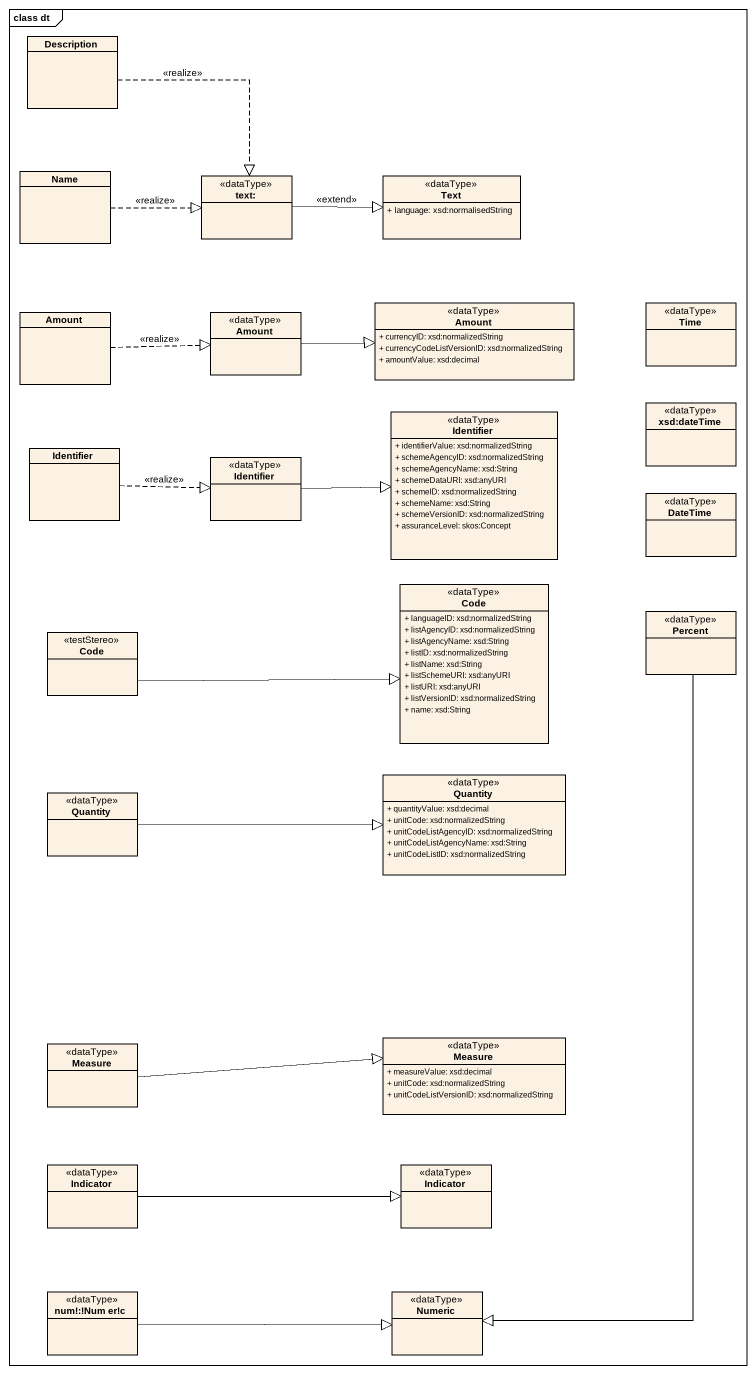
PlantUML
@startuml
mainframe class dt
hide circle
hide empty members
skinparam classAttributeIconSize 0
class Description
class Name
class "text:" as text <<dataType>>
class Text <<dataType>> {
  + language: xsd:normalisedString
}
class Amount <<dataType>> {
  + currencyID: xsd:normalizedString
  + currencyCodeListVersionID: xsd:normalizedString
  + amountValue: xsd:decimal
}
class Time <<dataType>>
class "Amount" as Amount_2
class "Amount" as Amount_3 <<dataType>>
class Identifier <<dataType>> {
  + identifierValue: xsd:normalizedString
  + schemeAgencyID: xsd:normalizedString
  + schemeAgencyName: xsd:String
  + schemeDataURI: xsd:anyURI
  + schemeID: xsd:normalizedString
  + schemeName: xsd:String
  + schemeVersionID: xsd:normalizedString
  + assuranceLevel: skos:Concept
}
class "xsd:dateTime" as xsd_dateTime <<dataType>>
class "Identifier" as Identifier_2
class "Identifier" as Identifier_3 <<dataType>>
class DateTime <<dataType>>
class Code <<dataType>> {
  + languageID: xsd:normalizedString
  + listAgencyID: xsd:normalizedString
  + listAgencyName: xsd:String
  + listID: xsd:normalizedString
  + listName: xsd:String
  + listSchemeURI: xsd:anyURI
  + listURI: xsd:anyURI
  + listVersionID: xsd:normalizedString
  + name: xsd:String
}
class "Code" as Code_2 <<testStereo>>
class Percent <<dataType>>
class Quantity <<dataType>>
class "Quantity" as Quantity_2 <<dataType>> {
  + quantityValue: xsd:decimal
  + unitCode: xsd:normalizedString
  + unitCodeListAgencyID: xsd:normalizedString
  + unitCodeListAgencyName: xsd:String
  + unitCodeListID: xsd:normalizedString
}
class Measure <<dataType>>
class "Measure" as Measure_2 <<dataType>> {
  + measureValue: xsd:decimal
  + unitCode: xsd:normalizedString
  + unitCodeListVersionID: xsd:normalizedString
}
class Indicator <<dataType>>
class "Indicator" as Indicator_2 <<dataType>>
class "num!:!Num er!c" as num_Num_er_c <<dataType>>
class Numeric <<dataType>>
Description ..|> text : <<realize>>
Name .right.|> text : <<realize>>
text -right-|> Text : <<extend>>
Amount_2 .right.|> Amount_3 : <<realize>>
Amount_3 -right-|> Amount
Identifier_2 .right.|> Identifier_3 : <<realize>>
Identifier_3 -right-|> Identifier
Code_2 -right-|> Code
Percent --|> Numeric
Quantity -right-|> Quantity_2
Measure -right-|> Measure_2
Indicator -right-|> Indicator_2
num_Num_er_c -right-|> Numeric
@enduml
